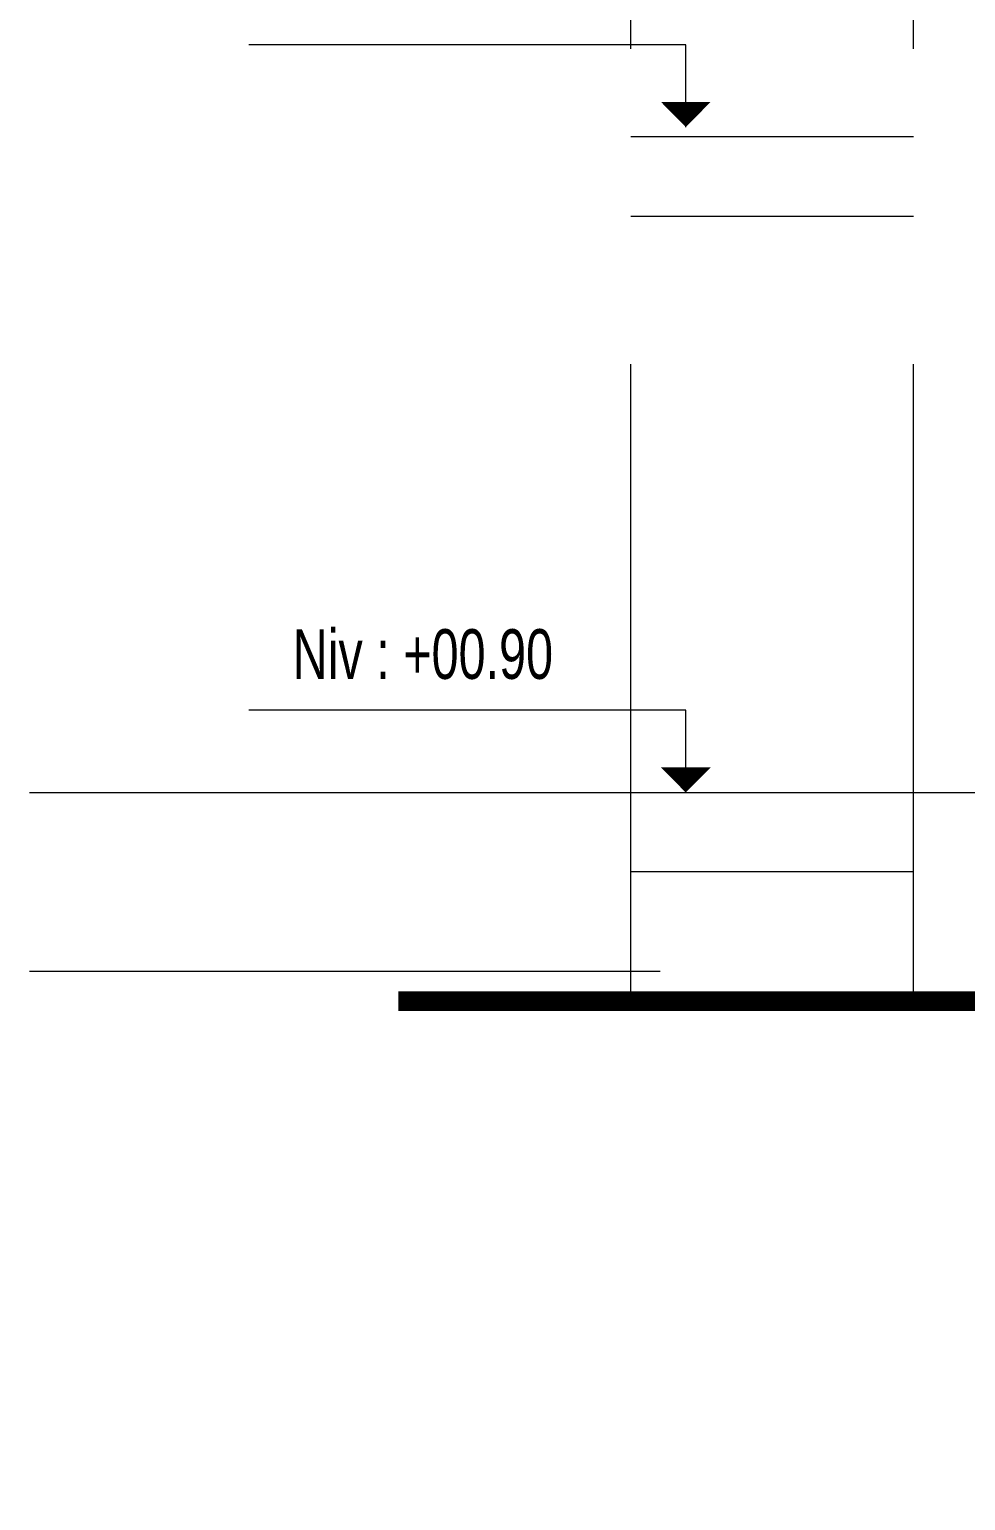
# Model space of a CAD drawing. Header units: metres. Extents: x 0 to 4415, y 1197 to 2590.
# Drawn here: x 1800.52 to 1805.24, y 1198.47 to 1205.88 of the extents above; entities that cross this region are included whole.
import ezdxf
from ezdxf.enums import TextEntityAlignment as Align

# ---------------------------------------------------------------- set-up
doc = ezdxf.new("R2010")
doc.units = ezdxf.units.M
doc.linetypes.add('CACHE2', pattern=[4.7625, 3.175, -1.5875])
for name, color, linetype, lineweight in [('00-Niveau', 2, 'Continuous', 9), ('caché', 20, 'CACHE2', 13), ('vue', 7, 'Continuous', 5)]:
    doc.layers.add(name, color=color, linetype=linetype, lineweight=lineweight)
doc.styles.add('STYLE2', font='swissl.ttf', dxfattribs={"width": 0.7})

msp = doc.modelspace()

# ---------------------------------------------------------------- linework, layer by layer
at = {"layer": '00-Niveau'}
for p, q in [((1803.827, 1205.8025), (1801.6272, 1205.8025)), ((1803.827, 1205.3882), (1803.827, 1205.8025)), ((1803.827, 1202.4525), (1801.6272, 1202.4525)), ((1803.827, 1202.0382), (1803.827, 1202.4525))]:
    msp.add_line(p, q, dxfattribs=at)
for points in [[(1803.827, 1205.5146, 0.25, 0, 0), (1803.827, 1205.3882, 0, 0, 0)], [(1803.827, 1202.1646, 0.25, 0, 0), (1803.827, 1202.0382, 0, 0, 0)], [(1803.827, 1202.1646, 0.25, 0, 0), (1803.827, 1202.0382, 0, 0, 0)]]:
    msp.add_lwpolyline(points, format="xyseb", dxfattribs=at)
at = {"layer": 'caché', "linetype": 'CACHE2'}
for p, q in [((1803.5495, 1201.0201), (1803.5495, 1213.6987)), ((1804.9736, 1201.0201), (1804.9736, 1213.6987)), ((1804.9736, 1205.3382), (1803.5495, 1205.3382)), ((1804.9736, 1204.9382), (1803.5495, 1204.9382)), ((1800.5223, 1202.0382), (1827.2457, 1202.0382)), ((1802.4789, 1202.0382), (1822.4727, 1202.0382)), ((1804.9736, 1201.6382), (1803.5495, 1201.6382)), ((1800.5223, 1201.1382), (1827.2457, 1201.1382))]:
    msp.add_line(p, q, dxfattribs=at)
at = {"layer": 'vue', "const_width": 0.1}
msp.add_lwpolyline([(1802.3789, 1200.9882), (1806.9945, 1200.9882), (1806.9945, 1201.8882), (1822.2727, 1201.8882), (1822.2727, 1198.5238)], dxfattribs=at)

# ---------------------------------------------------------------- texts
at = {"layer": '00-Niveau', "style": 'STYLE2', "width": 0.7}
msp.add_text('Niv : +00.90', height=0.25, dxfattribs=at).set_placement((1802.5031, 1202.8604), align=Align.TOP_CENTER)

doc.saveas('drawing.dxf')
